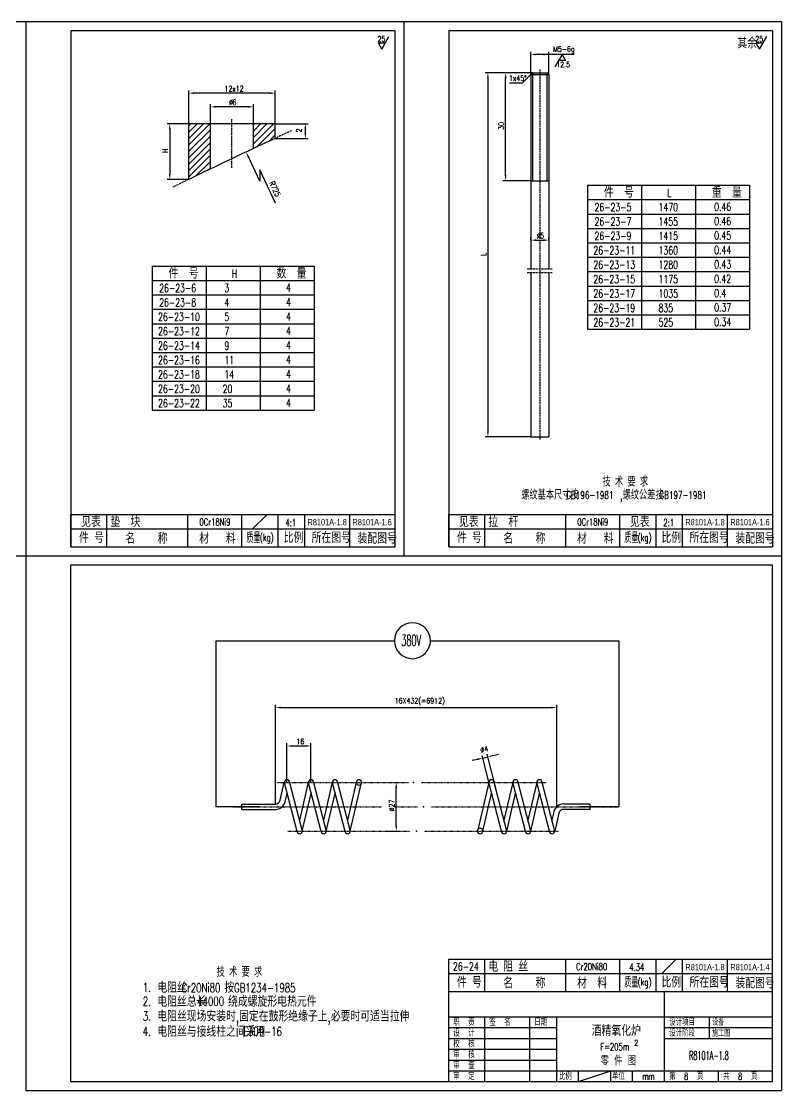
# Model space of a CAD drawing. Header units: millimetres. Extents: x 1545 to 36024, y 3418 to 15628.
# Drawn here: x 14395 to 18620, y 9358 to 15298 of the extents above; entities that cross this region are included whole.
import ezdxf
from ezdxf.enums import TextEntityAlignment as Align

# ---------------------------------------------------------------- set-up
doc = ezdxf.new("R2010")
doc.units = ezdxf.units.MM
for name, pattern in [('DASHDOT', [1, 0.5, -0.25, 0, -0.25]), ('DASHDOT-M', [36, 30, -3, 0, -3]), ('DASHDOT-S', [14, 10, -2, 0, -2]), ('DIVIDE-M', [39, 30, -3, 0, -3, 0, -3]), ('DIVIDE-S', [16, 10, -2, 0, -2, 0, -2])]:
    doc.linetypes.add(name, pattern=pattern)
for name, color, linetype in [('1', 2, 'DASHDOT'), ('1轮廓实线层', 1, 'Continuous'), ('CDR_DIM', 7, 'Continuous'), ('CDR_DWG1', 1, 'Continuous'), ('CDR_DWG3', 3, 'DASHDOT-M'), ('CDR_DWG4', 6, 'DIVIDE-M'), ('CDR_TEXT', 7, 'Continuous'), ('TEXT', 2, 'Continuous')]:
    doc.layers.add(name, color=color, linetype=linetype)
doc.styles.add('CHINA', font='txt', dxfattribs={"width": 0.55, "bigfont": 'hztxt'})
doc.styles.add('CLB', font='clb.shx', dxfattribs={"bigfont": 'hztxt.shx'})
doc.styles.add('HZ', font='simplex.shx', dxfattribs={"width": 0.7, "height": 30, "bigfont": 'HZ.shx'})
doc.styles.add('HZTXT', font='TXT', dxfattribs={"width": 0.7, "bigfont": 'HZTXT'})
doc.styles.get("Standard").update_dxf_attribs({"font": 'txt', "bigfont": 'gbcbig.shx'})

msp = doc.modelspace()

# ---------------------------------------------------------------- linework, layer by layer
for p, q in [((16397.7, 15144.7), (16437.4, 15213.4)), ((18497.7, 15144.7), (18537.4, 15213.4)), ((16397.7, 15144.7), (16378.7, 15177.7)), ((16416.7, 15177.7), (16378.7, 15177.7)), ((18516.7, 15177.7), (18478.7, 15177.7)), ((18497.7, 15144.7), (18478.7, 15177.7)), ((17400.1, 15114.4), (17360.4, 15045.6)), ((17400.1, 15114.4), (17419.1, 15081.4)), ((17419.1, 15081.4), (17381, 15081.4)), ((17541.5, 14228.1), (18441.5, 14228.1)), ((17541.5, 14148.1), (18441.5, 14148.1)), ((17541.5, 14068.1), (18441.5, 14068.1)), ((17541.5, 13988.1), (18441.5, 13988.1)), ((17541.5, 13908.1), (18441.5, 13908.1)), ((17541.5, 13828.1), (18441.5, 13828.1)), ((15122.3, 13778.7), (16022.3, 13778.7)), ((17541.5, 13748.1), (18441.5, 13748.1)), ((15122.3, 13698.7), (16022.3, 13698.7)), ((17541.5, 13668.1), (18441.5, 13668.1)), ((15122.3, 13618.7), (16022.3, 13618.7)), ((17541.5, 13588.1), (18441.5, 13588.1)), ((15122.3, 13538.7), (16022.3, 13538.7)), ((15122.3, 13458.7), (16022.3, 13458.7)), ((15122.3, 13378.7), (16022.3, 13378.7)), ((15122.3, 13298.7), (16022.3, 13298.7)), ((15122.3, 13218.7), (16022.3, 13218.7)), ((15122.3, 13138.7), (16022.3, 13138.7)), ((14869.9, 12378.2), (14869.9, 12558.2)), ((15319.9, 12378.2), (15319.9, 12558.2)), ((15619.9, 12378.2), (15619.9, 12558.2)), ((15819.9, 12558.2), (15819.9, 12378.2)), ((15969.9, 12378.2), (15969.9, 12558.2)), ((16219.9, 12378.2), (16219.9, 12558.2)), ((16969.9, 12378.2), (16969.9, 12558.2)), ((17419.9, 12378.2), (17419.9, 12558.2)), ((17719.9, 12378.2), (17719.9, 12558.2)), ((17919.9, 12558.2), (17919.9, 12378.2)), ((18069.9, 12378.2), (18069.9, 12558.2)), ((18319.9, 12378.2), (18319.9, 12558.2)), ((14669.9, 12478.2), (16469.9, 12478.2)), ((16769.9, 12478.2), (18569.9, 12478.2)), ((15477.2, 10935.4), (15477.2, 11857.8)), ((15477.2, 11857.8), (16467.9, 11857.8)), ((16667.9, 11857.8), (17715.2, 11857.8)), ((17715.2, 11857.8), (17715.2, 10935.4)), ((15806.5, 10950.4), (15806.5, 11501.4)), ((15836.5, 11486.4), (17340.1, 11486.4)), ((17370.1, 10935.4), (17370.1, 11501.4)), ((15870.8, 11070.4), (15870.8, 11287.9)), ((16004.1, 11070.4), (16004.1, 11287.9)), ((15900.8, 11272.9), (15974.1, 11272.9)), ((17032.7, 11031.4), (16983.8, 11227.3)), ((17016.6, 11220), (17045.7, 11227.3)), ((16930.1, 11198.5), (16901, 11191.2)), ((17003.5, 11028.3), (16955.6, 11220.3)), ((16959.2, 11205.7), (16987.5, 11212.8)), ((15832.5, 10971), (15855.8, 11070.4)), ((15855.8, 11070.4), (15925.8, 10800.4)), ((15885.8, 11070.4), (15955.8, 10800.4)), ((15989.1, 11070.4), (15940.1, 10861.2)), ((15989.1, 11070.4), (16059.1, 10800.4)), ((16019.1, 11070.4), (16089.1, 10800.4)), ((16122.5, 11070.4), (16073.4, 10861.2)), ((16122.5, 11070.4), (16192.5, 10800.4)), ((16152.5, 11070.4), (16222.5, 10800.4)), ((16255.8, 11070.4), (16206.7, 10861.2)), ((16222.5, 10800.4), (16285.8, 11070.4)), ((16466.7, 11070.4), (16493.1, 11070.4)), ((16992.6, 11070.4), (16929.2, 10800.4)), ((17062.6, 10800.4), (16992.6, 11070.4)), ((17092.6, 10800.4), (17022.6, 11070.4)), ((17125.9, 11070.4), (17076.8, 10861.2)), ((17195.9, 10800.4), (17125.9, 11070.4)), ((17225.9, 10800.4), (17155.9, 11070.4)), ((17259.2, 11070.4), (17210.1, 10861.2)), ((17329.2, 10800.4), (17259.2, 11070.4)), ((17359.2, 10800.4), (17289.2, 11070.4)), ((15861.7, 10964.2), (15872, 11008)), ((15955.8, 10800.4), (16004.9, 11009.7)), ((16089.1, 10800.4), (16138.2, 11009.7)), ((16478.1, 10830.4), (16478.1, 11040.4)), ((16959.2, 10800.4), (17008.3, 11009.7)), ((17092.6, 10800.4), (17141.6, 11009.7)), ((17225.9, 10800.4), (17275, 11009.7)), ((15718.9, 10935.4), (15477.2, 10935.4)), ((15620.7, 10950.4), (15806.5, 10950.4)), ((15620.7, 10920.4), (15620.7, 10950.4)), ((17556, 10950.4), (17408.5, 10950.4)), ((17715.2, 10935.4), (17496.1, 10935.4)), ((17556, 10920.4), (17556, 10950.4)), ((15620.7, 10920.4), (15806.5, 10920.4)), ((17353.3, 10906.7), (17343.1, 10862.8)), ((17382.5, 10899.9), (17359.2, 10800.4)), ((17556, 10920.4), (17408.5, 10920.4)), ((16421.8, 10800.4), (16493.1, 10800.4)), ((16969.9, 9908.2), (16969.9, 10088.2)), ((17419.9, 9908.2), (17419.9, 10088.2)), ((17719.9, 9908.2), (17719.9, 10088.2)), ((17919.9, 10088.2), (17919.9, 9908.2)), ((18069.9, 9908.2), (18069.9, 10088.2)), ((18319.9, 9908.2), (18319.9, 10088.2)), ((16769.9, 10008.2), (18569.9, 10008.2)), ((14419.9, 9358.2), (18619.9, 9358.2))]:
    msp.add_line(p, q)
at = {"color": 7, "linetype": 'Continuous'}
for p, q in [((17541.5, 14388.1), (18441.5, 14388.1)), ((17541.5, 14308.1), (18441.5, 14308.1)), ((15122.3, 13938.7), (16022.3, 13938.7)), ((15122.3, 13858.7), (16022.3, 13858.7)), ((14669.9, 12558.2), (16469.9, 12558.2)), ((16769.9, 12558.2), (18569.9, 12558.2)), ((16769.9, 10088.2), (18569.9, 10088.2)), ((16769.9, 10088.2), (18569.9, 10088.2)), ((16769.9, 10088.2), (18569.9, 10088.2)), ((16769.9, 10088.2), (18569.9, 10088.2)), ((16769.9, 10088.2), (18569.9, 10088.2))]:
    msp.add_line(p, q, dxfattribs=at)
for centre, radius, start, end in [((16567.9, 11857.8), 100, 0, 180), ((16567.9, 11857.8), 100, 180, 0), ((15870.8, 11070.4), 15, 0, 180), ((16004.1, 11070.4), 15, 0, 180), ((16137.5, 11070.4), 15, 0, 180), ((16270.8, 11070.4), 15, 0, 180), ((16270.8, 11070.4), 15, 180, 0), ((17007.6, 11070.4), 15, 0, 180), ((17140.9, 11070.4), 15, 0, 180), ((17274.2, 11070.4), 15, 0, 180), ((15806.5, 10977.1), 26.7, 270, 346.79891), ((15806.5, 10977.1), 56.7, 270, 346.79891), ((17408.5, 10893.8), 56.7, 90, 166.79891), ((17408.5, 10893.8), 26.7, 90, 166.79891), ((16944.2, 10800.4), 15, 0, 180), ((15940.8, 10800.4), 15, 180, 0), ((16074.1, 10800.4), 15, 180, 0), ((16207.5, 10800.4), 15, 180, 0), ((16944.2, 10800.4), 15, 180, 0), ((17077.6, 10800.4), 15, 180, 0), ((17210.9, 10800.4), 15, 180, 0), ((17344.2, 10800.4), 15, 180, 0)]:
    msp.add_arc(centre, radius, start, end)
for p in [(16573.7, 11070.4), (16630, 10935.4), (16590.5, 10800.3)]:
    msp.add_point(p)
for points in [[(15836.5, 11491.4), (15836.5, 11481.4), (15806.5, 11486.4)], [(17340.1, 11491.4), (17340.1, 11481.4), (17370.1, 11486.4)], [(15900.8, 11277.9), (15900.8, 11267.9), (15870.8, 11272.9)], [(15974.1, 11277.9), (15974.1, 11267.9), (16004.1, 11272.9)], [(16928.9, 11203.3), (16931.3, 11193.6), (16959.2, 11205.7)], [(17015.4, 11224.9), (17017.8, 11215.2), (16987.5, 11212.8)], [(16473.1, 11040.4), (16483.1, 11040.4), (16478.1, 11070.4)], [(16473.1, 10830.4), (16483.1, 10830.4), (16478.1, 10800.4)]]:
    msp.add_solid(points)
at = {"layer": '1'}
for p, q in [((15814.6, 11070.4), (16545.6, 11070.4)), ((16618.7, 11070.4), (17313, 11070.4)), ((15570.5, 10935.4), (16398.6, 10935.4)), ((16470.9, 10935.4), (16596, 10935.4)), ((16674.9, 10935.4), (17715.2, 10935.4)), ((15876.3, 10800.4), (16551.1, 10800.4)), ((16635.4, 10800.4), (17381.7, 10800.4))]:
    msp.add_line(p, q, dxfattribs=at)
at = {"layer": '1轮廓实线层'}
msp.add_line((16770.8, 9908.2), (18569.9, 9908.2), dxfattribs=at)
at = {"layer": 'CDR_DIM', "color": 0, "linetype": 'Continuous'}
for p, q in [((17225.5, 15002.3), (17225.5, 15129.4)), ((17466.3, 15114.4), (17255.5, 15114.4)), ((17325.5, 15002.3), (17325.5, 15129.4)), ((17235.5, 15012.3), (16972.6, 15012.3)), ((16987.6, 14982.3), (16987.6, 13019.7)), ((17117.6, 15012.3), (17071.1, 15012.3)), ((17086.1, 14442.3), (17086.1, 14982.3)), ((17179.5, 14956.3), (17225.5, 15002.3)), ((17235.5, 15012.3), (17235.5, 14412.3)), ((17315.5, 15012.3), (17315.5, 14412.3)), ((15325, 14728.4), (15325, 14914.3)), ((15805, 14728.4), (15805, 14914.3)), ((17106.7, 14956.3), (17179.5, 14956.3)), ((15775, 14899.3), (15355, 14899.3)), ((15445, 14728.4), (15445, 14838.6)), ((15655, 14823.6), (15475, 14823.6)), ((15685, 14728.4), (15685, 14838.6)), ((15325, 14728.4), (15204.5, 14728.4)), ((15219.5, 14698.4), (15219.5, 14450.3)), ((15325, 14717.7), (15335.6, 14728.4)), ((15325, 14682.4), (15371, 14728.4)), ((15325, 14647), (15406.3, 14728.4)), ((15325, 14611.7), (15441.7, 14728.4)), ((15325, 14576.3), (15445, 14696.3)), ((15685, 14724.2), (15689.2, 14728.4)), ((15685, 14688.8), (15724.5, 14728.4)), ((15685, 14653.5), (15759.9, 14728.4)), ((15685, 14618.1), (15795.3, 14728.4)), ((15702.6, 14600.4), (15805, 14702.8)), ((15805, 14728.4), (15988.1, 14728.4)), ((15973.1, 14678.4), (15973.1, 14698.4)), ((15325, 14541), (15445, 14661)), ((15325, 14505.6), (15445, 14625.6)), ((15769.2, 14631.7), (15805, 14667.4)), ((15805, 14648.4), (15988.1, 14648.4)), ((15325, 14470.3), (15445, 14590.3)), ((15325, 14434.9), (15445, 14554.9)), ((15365, 14439.6), (15445, 14519.5)), ((15720.4, 14410), (15656.4, 14545.4)), ((15433.1, 14472.3), (15445, 14484.2)), ((15720.4, 14474.1), (15720.4, 14410)), ((15807.9, 14288.9), (15720.4, 14474.1)), ((15325, 14420.3), (15204.5, 14420.3)), ((17225.5, 14412.3), (17071.1, 14412.3)), ((17541.5, 14388.1), (17541.5, 13588.1)), ((17841.5, 14388.1), (17841.5, 13588.1)), ((18141.5, 14388.1), (18141.5, 13588.1)), ((18441.5, 14388.1), (18441.5, 13588.1)), ((17225.5, 14080.3), (17225.5, 14097.9)), ((17255.5, 14082.9), (17295.5, 14082.9)), ((17325.5, 14082.9), (17325.5, 14097.9)), ((15122.3, 13938.7), (15122.3, 13138.7)), ((15422.3, 13938.7), (15422.3, 13138.7)), ((15722.3, 13938.7), (15722.3, 13138.7)), ((16022.3, 13938.7), (16022.3, 13138.7)), ((17225.5, 12989.7), (16972.6, 12989.7))]:
    msp.add_line(p, q, dxfattribs=at)
at = {"layer": 'CDR_DIM'}
for p, q in [((15679.3, 12478.2), (15758.9, 12557.8)), ((17955, 10008.2), (18034.6, 10087.8))]:
    msp.add_line(p, q, dxfattribs=at)
at = {"layer": 'CDR_DIM', "color": 0, "linetype": 'Continuous'}
for points in [[(17255.5, 15119.4), (17255.5, 15109.4), (17225.5, 15114.4)], [(17295.5, 15119.4), (17295.5, 15109.4), (17325.5, 15114.4)], [(16982.6, 14982.3), (16992.6, 14982.3), (16987.6, 15012.3)], [(17081.1, 14982.3), (17091.1, 14982.3), (17086.1, 15012.3)], [(15355, 14904.3), (15355, 14894.3), (15325, 14899.3)], [(15775, 14904.3), (15775, 14894.3), (15805, 14899.3)], [(15475, 14828.6), (15475, 14818.6), (15445, 14823.6)], [(15655, 14828.6), (15655, 14818.6), (15685, 14823.6)], [(15214.5, 14698.4), (15224.5, 14698.4), (15219.5, 14728.4)], [(15968.1, 14698.4), (15978.1, 14698.4), (15973.1, 14728.4)], [(15968.1, 14678.4), (15978.1, 14678.4), (15973.1, 14648.4)], [(15660.9, 14547.6), (15651.9, 14543.3), (15643.6, 14572.5)], [(15214.5, 14450.3), (15224.5, 14450.3), (15219.5, 14420.3)], [(17081.1, 14442.3), (17091.1, 14442.3), (17086.1, 14412.3)], [(17255.5, 14087.9), (17255.5, 14077.9), (17225.5, 14082.9)], [(17295.5, 14087.9), (17295.5, 14077.9), (17325.5, 14082.9)], [(16982.6, 13019.7), (16992.6, 13019.7), (16987.6, 12989.7)]]:
    msp.add_solid(points, dxfattribs=at)
at = {"layer": 'CDR_DWG1'}
for p, q in [((14669.9, 15248.2), (16469.9, 15248.2)), ((16769.9, 15248.2), (18569.9, 15248.2)), ((17225.5, 15002.3), (17235.5, 15012.3)), ((17225.5, 15002.3), (17225.5, 13922.9)), ((17225.5, 15002.3), (17325.5, 15002.3)), ((17235.5, 15012.3), (17315.5, 15012.3)), ((17325.5, 15002.3), (17315.5, 15012.3)), ((17325.5, 15002.3), (17325.5, 13922.9)), ((15805, 14728.4), (15325, 14728.4)), ((15325, 14420.3), (15325, 14728.4)), ((15445, 14478), (15445, 14728.4)), ((15685, 14592.1), (15685, 14728.4)), ((15805, 14648.4), (15805, 14728.4)), ((17225.5, 14412.3), (17325.5, 14412.3)), ((17225.5, 13902.9), (17225.5, 12989.7)), ((17325.5, 13902.9), (17325.5, 12989.7)), ((17225.5, 12989.7), (17325.5, 12989.7)), ((14669.9, 12378.2), (14669.9, 12558.2)), ((16769.9, 12378.2), (16769.9, 12558.2)), ((14669.9, 12378.2), (16469.9, 12378.2)), ((16769.9, 12378.2), (18569.9, 12378.2)), ((14669.9, 12278.2), (18569.9, 12278.2)), ((16769.9, 9408.2), (16769.9, 10088.2)), ((14669.9, 9408.2), (18569.9, 9408.2))]:
    msp.add_line(p, q, dxfattribs=at)
at = {"layer": 'CDR_DWG1', "color": 1}
for p, q in [((14669.9, 15248.2), (14669.9, 12378.2)), ((16469.9, 15248.2), (16469.9, 12378.2)), ((16769.9, 15248.2), (16769.9, 12378.2)), ((18569.9, 15248.2), (18569.9, 12378.2)), ((14669.9, 9408.2), (14669.9, 12278.2)), ((18569.9, 9408.2), (18569.9, 12278.2))]:
    msp.add_line(p, q, dxfattribs=at)
at = {"layer": 'CDR_DWG1'}
msp.add_arc((33165, -22495), 41000, 115.05036, 115.79305, dxfattribs=at)
at = {"layer": 'CDR_DWG3', "linetype": 'DASHDOT-S'}
for p, q in [((17275.5, 15030.1), (17275.5, 12974.7)), ((15565, 14484.1), (15565, 14754.1))]:
    msp.add_line(p, q, dxfattribs=at)
at = {"layer": 'CDR_DWG4', "color": 3, "linetype": 'DIVIDE-S'}
for p, q in [((17205.5, 13922.9), (17345.5, 13922.9)), ((17205.5, 13902.9), (17345.5, 13902.9))]:
    msp.add_line(p, q, dxfattribs=at)
for start, end in [(114.91121, 115.05036), (115.79305, 115.93006)]:
    msp.add_arc((33165, -22495), 41000, start, end, dxfattribs=at)
at = {"layer": 'CDR_TEXT', "color": 0, "linetype": 'Continuous'}
for p, q in [((10219.9, 15298.2), (14419.9, 15298.2)), ((14419.9, 15298.2), (18619.9, 15298.2)), ((14419.9, 15298.2), (14419.9, 9358.2)), ((16519.9, 15298.2), (16519.9, 12328.2)), ((18619.9, 15298.2), (18619.9, 9358.2)), ((10219.9, 12328.2), (18619.9, 12328.2))]:
    msp.add_line(p, q, dxfattribs=at)
at = {"layer": 'TEXT'}
for p, q in [((17969.9, 9408.2), (17969.9, 9908.2)), ((16769.9, 9768.2), (18569.9, 9768.2)), ((16969.9, 9408.2), (16969.9, 9768.2)), ((17219.9, 9408.2), (17219.9, 9768.2)), ((17369.9, 9408.2), (17369.9, 9768.2)), ((18219.9, 9648.2), (18219.9, 9768.2)), ((16769.9, 9708.2), (17369.9, 9708.2)), ((17969.9, 9708.2), (18569.9, 9708.2)), ((16769.9, 9648.2), (17369.9, 9648.2)), ((17969.9, 9648.2), (18569.9, 9648.2)), ((16769.9, 9588.2), (17369.9, 9588.2)), ((16769.9, 9528.2), (17369.9, 9528.2)), ((16769.9, 9468.2), (18569.9, 9468.2)), ((17491.1, 9408.2), (17491.1, 9468.2)), ((17491.1, 9408.2), (17669.9, 9468.2)), ((17669.9, 9408.2), (17669.9, 9468.2)), ((17791.1, 9408.2), (17791.1, 9468.2)), ((18269.9, 9408.2), (18269.9, 9468.2))]:
    msp.add_line(p, q, dxfattribs=at)

# ---------------------------------------------------------------- texts
at = {"color": 7, "linetype": 'Continuous', "style": 'HZ'}
for s, height, width, p in [(' 其余', 60, 0.7, (18344.9, 15147.9)), ('技 术 要 求', 50, 0.7, (17623.9, 12714.7)), ('螺纹基本尺寸按', 50, 0.7, (17173.1, 12642.1)), (',螺纹公差按', 50, 0.7, (17721.4, 12642.1)), ('件 号', 60, 0.7, (14715.7, 12400.8)), ('名    称', 60, 0.7, (14973, 12396.6)), ('材   料', 60, 0.7, (15383.2, 12396.6)), ('质量', 60, 0.5, (15645.5, 12400.8)), ('比例', 60, 0.7, (15852.4, 12400.8)), ('所在图号', 60, 0.7, (16007.8, 12400.8)), ('装配图号', 60, 0.7, (16263, 12396.6)), ('件 号', 60, 0.7, (16815.7, 12400.8)), ('名    称', 60, 0.7, (17073, 12396.6)), ('材   料', 60, 0.7, (17483.2, 12396.6)), ('质量', 60, 0.5, (17745.5, 12400.8)), ('比例', 60, 0.7, (17952.4, 12400.8)), ('所在图号', 60, 0.7, (18107.8, 12400.8)), ('装配图号', 60, 0.7, (18363, 12396.6)), ('技 术 要 求', 50, 0.7, (15479.6, 9991.1)), ('件 号', 60, 0.7, (16815.7, 9930.8)), ('名    称', 60, 0.7, (17073, 9926.6)), ('材  料', 60, 0.7, (17483.2, 9926.6)), ('质量', 60, 0.5, (17745.5, 9930.8)), ('比例', 60, 0.7, (17952.4, 9930.8)), ('所在图号', 60, 0.7, (18107.8, 9930.8)), ('装配图号', 60, 0.7, (18363, 9926.6))]:
    msp.add_text(s, height=height, dxfattribs=dict(at, width=width)).set_placement(p)
for s, height, style, width, p in [('件  号', 60, 'HZ', 0.7, (17632.1, 14318.5)), ('重  量', 60, 'HZ', 0.7, (18232.1, 14318.5)), ('L', 45, 'HZ', 0.7, (17983.5, 14323.7)), ('26-23-5', 45, 'HZ', 0.7, (17580.1, 14243.7)), ('1470', 45, 'HZ', 0.7, (17936.1, 14243.7)), ('0.46', 45, 'HZ', 0.7, (18245.2, 14245.9)), ('26-23-7', 45, 'HZ', 0.7, (17580.1, 14163.7)), ('1455', 45, 'HZ', 0.7, (17936.1, 14163.7)), ('0.46', 45, 'HZ', 0.7, (18245.2, 14165.9)), ('26-23-9', 45, 'HZ', 0.7, (17580.1, 14083.7)), ('1415', 45, 'HZ', 0.7, (17936.1, 14083.7)), ('0.45', 45, 'HZ', 0.7, (18245.2, 14085.9)), ('26-23-11', 45, 'HZ', 0.7, (17573.6, 14003.7)), ('1360', 45, 'HZ', 0.7, (17936.1, 14003.7)), ('0.44', 45, 'HZ', 0.7, (18245.2, 14005.9)), ('26-23-13', 45, 'HZ', 0.7, (17573.6, 13923.7)), ('1280', 45, 'HZ', 0.7, (17936.1, 13923.7)), ('0.43', 45, 'HZ', 0.7, (18245.2, 13925.9)), ('件  号', 60, 'HZ', 0.7, (15212.9, 13869.2)), ('H', 45, 'HZ', 0.7, (15564.3, 13874.3)), ('数  量', 60, 'HZ', 0.7, (15812.9, 13869.2)), ('4', 45, 'HZ', 0.7, (15865.7, 13796.5)), ('26-23-15', 45, 'HZ', 0.7, (17573.6, 13843.7)), ('1175', 45, 'HZ', 0.7, (17936.1, 13843.7)), ('0.42', 45, 'HZ', 0.7, (18245.2, 13845.9)), ('26-23-6', 45, 'HZ', 0.7, (15160.9, 13794.3)), ('3', 45, 'HZ', 0.7, (15523.2, 13794.3)), ('26-23-17', 45, 'HZ', 0.7, (17573.6, 13763.7)), ('1035', 45, 'HZ', 0.7, (17936.1, 13763.7)), ('0.4', 45, 'HZ', 0.7, (18245.2, 13765.9)), ('26-23-8', 45, 'HZ', 0.7, (15160.9, 13714.3)), ('4', 45, 'HZ', 0.7, (15523.2, 13714.3)), ('4', 45, 'HZ', 0.7, (15865.7, 13716.5)), ('26-23-19', 45, 'HZ', 0.7, (17573.6, 13683.7)), ('835', 45, 'HZ', 0.7, (17936.1, 13683.7)), ('0.37', 45, 'HZ', 0.7, (18245.2, 13685.9)), ('26-23-10', 45, 'HZ', 0.7, (15154.4, 13634.3)), ('5', 45, 'HZ', 0.7, (15523.2, 13634.3)), ('4', 45, 'HZ', 0.7, (15865.7, 13636.5)), ('26-23-21', 45, 'HZ', 0.7, (17573.6, 13603.7)), ('525', 45, 'HZ', 0.7, (17936.1, 13603.7)), ('0.34', 45, 'HZ', 0.7, (18245.2, 13605.9)), ('26-23-12', 45, 'HZ', 0.7, (15154.4, 13554.3)), ('7', 45, 'HZ', 0.7, (15523.2, 13554.3)), ('4', 45, 'HZ', 0.7, (15865.7, 13556.5)), ('26-23-14', 45, 'HZ', 0.7, (15154.4, 13474.3)), ('9', 45, 'HZ', 0.7, (15523.2, 13474.3)), ('4', 45, 'HZ', 0.7, (15865.7, 13476.5)), ('26-23-16', 45, 'HZ', 0.7, (15154.4, 13394.3)), ('11', 45, 'HZ', 0.7, (15523.2, 13394.3)), ('4', 45, 'HZ', 0.7, (15865.7, 13396.5)), ('26-23-18', 45, 'HZ', 0.7, (15154.4, 13314.3)), ('14', 45, 'HZ', 0.7, (15523.2, 13314.3)), ('4', 45, 'HZ', 0.7, (15865.7, 13316.5)), ('26-23-20', 45, 'HZ', 0.7, (15154.4, 13234.3)), ('20', 45, 'HZ', 0.7, (15513.2, 13234.3)), ('4', 45, 'HZ', 0.7, (15865.7, 13236.5)), ('26-23-22', 45, 'HZ', 0.7, (15154.4, 13154.3)), ('35', 45, 'HZ', 0.7, (15513.2, 13154.3)), ('4', 45, 'HZ', 0.7, (15865.7, 13156.5)), ('GB196-1981', 42, 'HZ', 0.7, (17423.1, 12645.5)), ('GB197-1981', 42, 'HZ', 0.7, (17940.5, 12645.5)), ('见表', 60, 'HZ', 0.7, (14727.2, 12488.6)), ('垫  块', 60, 'HZ', 0.7, (14889.8, 12488.6)), ('0Cr18Ni9', 40, 'HZ', 0.7, (15384.3, 12497.4)), ('见表', 60, 'HZ', 0.7, (16827.2, 12488.6)), ('拉  杆', 60, 'HZ', 0.7, (16989.8, 12488.6)), ('0Cr18Ni9', 40, 'HZ', 0.7, (17484.3, 12497.4)), ('见表', 60, 'HZ', 0.7, (17777.2, 12488.6)), ('380V', 60, 'CHINA', 0.55, (16506.2, 11829.5)), ('26-24', 45, 'HZ', 0.7, (16793.5, 10025.6)), ('电 阻 丝', 60, 'HZ', 0.7, (16989.8, 10018.6)), ('Cr20Ni80', 40, 'HZ', 0.7, (17477.9, 10027)), ('1.', 50, 'HZ', 0.7, (15069.8, 9906.3)), ('电阻丝', 60, 'HZ', 0.7, (15150.3, 9901.4)), ('Cr20Ni80', 50, 'HZ', 0.7, (15285.1, 9904.2)), ('按', 60, 'HZ', 0.7, (15523.2, 9901.4)), ('GB1234-1985', 50, 'HZ', 0.7, (15576.6, 9904.2)), ('2.', 50, 'HZ', 0.7, (15069.8, 9828.9)), ('电阻丝总长', 60, 'HZ', 0.7, (15150.3, 9823.9)), ('44000', 50, 'HZ', 0.7, (15371.7, 9828.9)), ('绕成螺旋形电热元件', 60, 'HZ', 0.7, (15543.7, 9823.9)), ('电阻丝现场安装时,固定在鼓形绝缘子上,必要时可适当拉伸', 60, 'HZ', 0.7, (15150.3, 9742)), ('3.', 50, 'HZ', 0.7, (15069.8, 9747)), ('4.', 50, 'HZ', 0.7, (15069.8, 9661.8)), ('电阻丝与接线柱之间采用', 60, 'HZ', 0.7, (15150.3, 9656.8)), ('E309-16', 50, 'HZ', 0.7, (15625.6, 9661.8))]:
    msp.add_text(s, height=height, dxfattribs=dict(style=style, width=width)).set_placement(p)
at = {"ltscale": 1.5, "style": 'CLB', "width": 0.7}
for s, p in [('R8101A-1.8', (16094.2, 12516.2)), ('R8101A-1.6', (16344.2, 12516.2)), ('R8101A-1.8', (18194.2, 12516.2)), ('R8101A-1.6', (18444.2, 12516.2)), ('R8101A-1.8', (18194.2, 10044.5)), ('R8101A-1.4', (18444.2, 10044.5))]:
    msp.add_text(s, height=35, dxfattribs=at).set_placement(p, align=Align.MIDDLE)
at = {"width": 0.55}
msp.add_text('R8101A-1.8', height=48, dxfattribs=at).set_placement((18105.3, 9529.7))
at = {"layer": '1', "style": 'HZTXT', "width": 0.7}
msp.add_text('2', height=30.4, dxfattribs=at).set_placement((17811.9, 9608.6), align=Align.CENTER)
at = {"layer": 'CDR_DIM', "style": 'HZ', "width": 0.7}
for s, p in [('25', (16396.2, 15200.5)), ('25', (18495.8, 15200.5)), ('12.5', (17405.4, 15058.7))]:
    msp.add_text(s, height=30, dxfattribs=at).set_placement(p, align=Align.MIDDLE)
at = {"layer": 'CDR_DIM', "color": 0, "linetype": 'Continuous', "style": 'HZ', "width": 0.7}
for s, p in [('4:1', (15892.4, 12513.8)), ('2:1', (17992.4, 12513.8)), ('(kg)', (15758.6, 12428.6)), ('(kg)', (17858.6, 12428.6)), ('4.34', (17814.9, 10043.8)), ('(kg)', (17858.6, 9958.6))]:
    msp.add_text(s, height=40, dxfattribs=at).set_placement(p, align=Align.MIDDLE)
at = {"layer": 'CDR_TEXT', "color": 0, "linetype": 'Continuous', "style": 'HZ', "width": 0.7}
for s, p in [('M5-6g', (17349.8, 15129.4)), ('1x45°', (17104.6, 14967.7)), ('12x12', (15523.5, 14909.3)), ('∅', (15549, 14833.6)), ('6', (15568, 14833.6)), ('∅', (17259, 14092.9)), ('5', (17278, 14092.9))]:
    msp.add_text(s, height=30, dxfattribs=at).set_placement(p)
for s, rotation, p in [('2', 90, (15952.4, 14681.4)), ('30', 90, (17076.1, 14695.3)), ('H', 90, (15209.5, 14567.3)), ('R725', 295.29957, (15771.5, 14401.6)), ('L', 90, (16977.6, 13995))]:
    msp.add_text(s, height=30, rotation=rotation, dxfattribs=at).set_placement(p)
at = {"layer": 'CDR_TEXT', "linetype": 'Continuous', "style": 'HZ', "width": 0.7}
for s, p in [('16X432(=6912)', (16468.8, 11509.3)), ('16', (15923, 11282.9))]:
    msp.add_text(s, height=30, dxfattribs=at).set_placement(p)
for s, rotation, p in [('∅4', 14, (16949.6, 11234.3)), ('∅27', 90, (16468.1, 10908.9))]:
    msp.add_text(s, height=30, rotation=rotation, dxfattribs=at).set_placement(p)
at = {"layer": 'TEXT', "style": 'HZTXT', "width": 0.7}
for s, height, p in [('职  责', 38, (16794.9, 9718.6)), ('签  名', 38, (16994.9, 9718.6)), ('日期', 38, (17244.9, 9718.6)), ('设计项目', 38, (17994.9, 9718.6)), ('设备', 35, (18234.2, 9720.2)), ('设  计', 38, (16794.9, 9658.6)), ('设计阶段', 38, (17994.9, 9658.6)), ('施工图', 35, (18234.2, 9658.6)), ('校  核', 38, (16794.9, 9598.6)), ('审  核', 38, (16794.9, 9538.6)), ('F=205m', 40, (17612.7, 9581.7)), ('审  查', 38, (16794.9, 9478.6)), ('零 件 图', 48, (17614.5, 9498.3)), ('审  定', 38, (16794.9, 9418.6)), ('比例', 38, (17382.8, 9418.6)), ('单位', 38, (17676.7, 9418.6)), ('第  8  页  ', 38, (17994.9, 9418.6)), ('共  8  页', 38, (18294.9, 9418.6)), ('mm', 38, (17845.9, 9418.6))]:
    msp.add_text(s, height=height, dxfattribs=at).set_placement(p)
msp.add_text('酒精氧化炉', height=60, dxfattribs=at).set_placement((17701.2, 9695.1), align=Align.MIDDLE)

doc.saveas('drawing.dxf')
